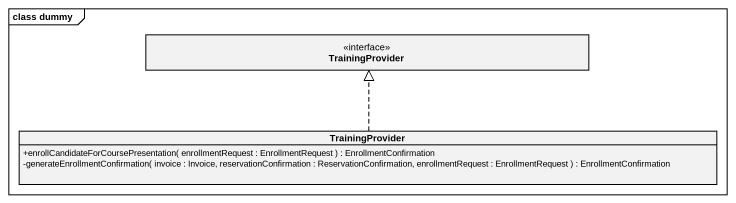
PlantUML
@startuml
mainframe class dummy
hide circle
hide empty members
skinparam classAttributeIconSize 0
interface TrainingProvider
class "TrainingProvider" as TrainingProvider_2 {
  +enrollCandidateForCoursePresentation( enrollmentRequest : EnrollmentRequest ) : EnrollmentConfirmation
  -generateEnrollmentConfirmation( invoice : Invoice, reservationConfirmation : ReservationConfirmation, enrollmentRequest : EnrollmentRequest ) : EnrollmentConfirmation
}
TrainingProvider_2 .up.|> TrainingProvider
@enduml
